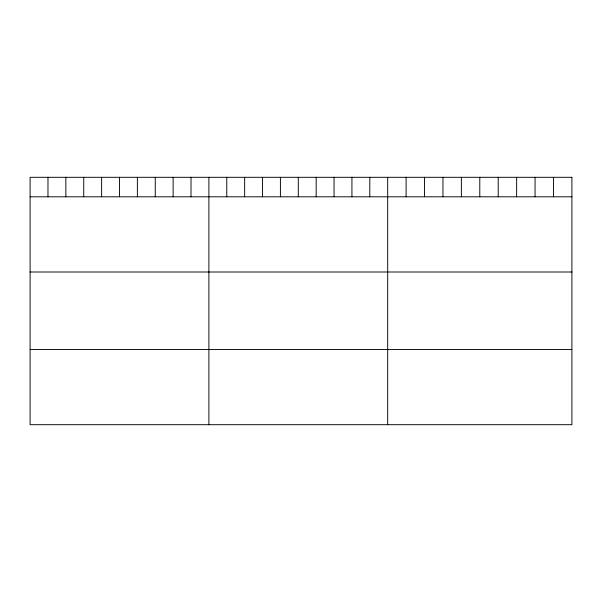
<?xml version="1.0" encoding="UTF-8"?>
<svg xmlns="http://www.w3.org/2000/svg" width="602" height="602" viewBox="0 0 602 602"><rect width="100%" height="100%" fill="white"/><g stroke="black" fill="none" stroke-linecap="round" stroke-linejoin="round"><path stroke-width="0.9" d="M30.1 196.801L571.9 196.801M30.1 272.006L571.9 272.006M30.1 349.491L571.9 349.491M553.479 177.304L553.479 196.801M535.058 177.304L535.058 196.801M516.636 177.304L516.636 196.801M498.215 177.304L498.215 196.801M479.794 177.304L479.794 196.801M461.373 177.304L461.373 196.801M442.952 177.304L442.952 196.801M424.53 177.304L424.53 196.801M406.109 177.304L406.109 196.801M387.688 177.304L387.688 424.696M369.809 177.304L369.809 196.801M351.929 177.304L351.929 196.801M334.05 177.304L334.05 196.801M316.17 177.304L316.17 196.801M298.291 177.304L298.291 196.801M280.412 177.304L280.412 196.801M262.532 177.304L262.532 196.801M244.653 177.304L244.653 196.801M226.773 177.304L226.773 196.801M208.894 177.304L208.894 424.696M191.015 177.304L191.015 196.801M173.135 177.304L173.135 196.801M155.256 177.304L155.256 196.801M137.376 177.304L137.376 196.801M119.497 177.304L119.497 196.801M101.618 177.304L101.618 196.801M83.738 177.304L83.738 196.801M65.859 177.304L65.859 196.801M47.979 177.304L47.979 196.801M571.9 177.304L30.1 177.304L30.1 424.696L571.9 424.696L571.9 177.304"/></g></svg>
